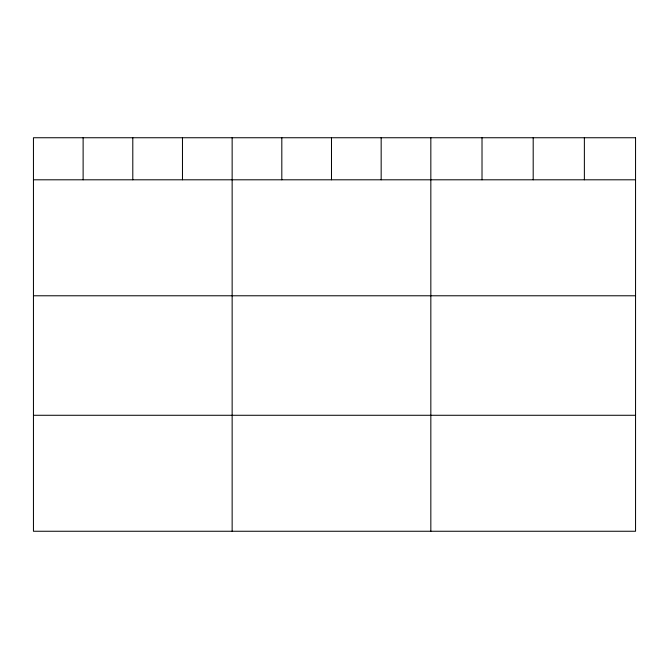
<?xml version="1.0" encoding="UTF-8"?>
<svg xmlns="http://www.w3.org/2000/svg" width="669" height="669" viewBox="0 0 669 669"><rect width="100%" height="100%" fill="white"/><g stroke="black" fill="none" stroke-linecap="round" stroke-linejoin="round"><path stroke-width="1" d="M33.45 179.802L635.55 179.802M33.45 295.782L635.55 295.782M33.45 415.273L635.55 415.273M584.371 137.747L584.371 179.802M533.193 137.747L533.193 179.802M482.014 137.747L482.014 179.802M430.836 137.747L430.836 531.253M381.163 137.747L381.163 179.802M331.49 137.747L331.49 179.802M281.816 137.747L281.816 179.802M232.143 137.747L232.143 531.253M182.47 137.747L182.47 179.802M132.797 137.747L132.797 179.802M83.123 137.747L83.123 179.802M635.55 137.747L33.45 137.747L33.45 531.253L635.55 531.253L635.55 137.747"/></g></svg>
